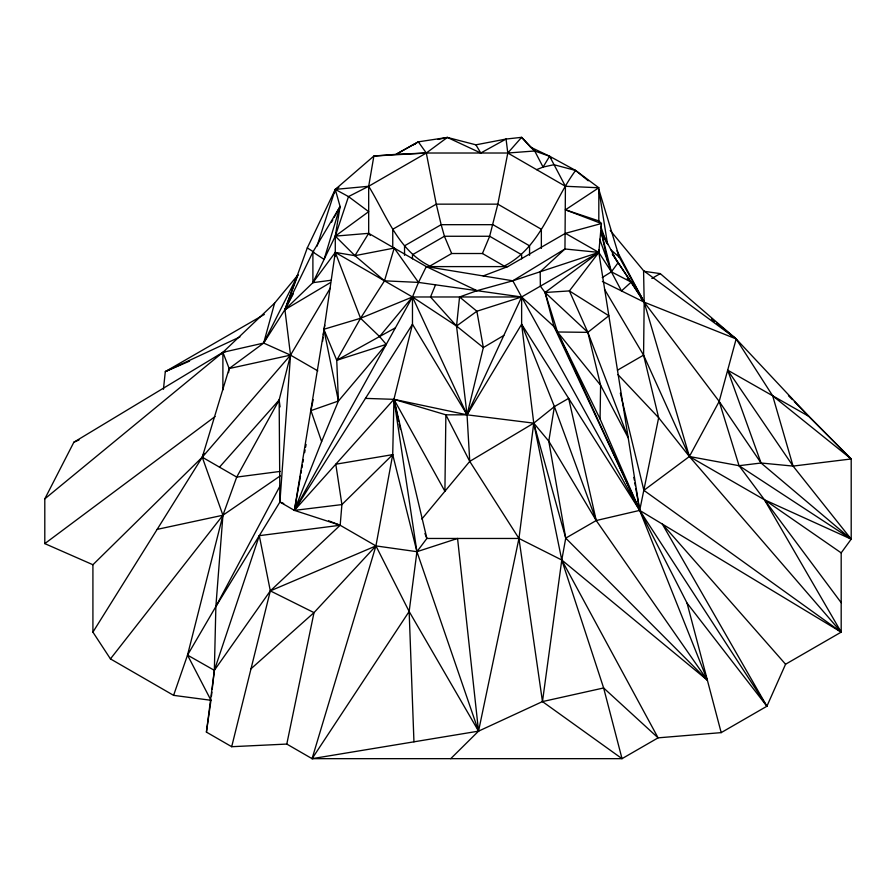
<?xml version="1.0" encoding="UTF-8"?>
<svg xmlns="http://www.w3.org/2000/svg" width="896" height="896" viewBox="0 0 896 896"><rect width="100%" height="100%" fill="white"/><g stroke="black" fill="none" stroke-linecap="round" stroke-linejoin="round"><path stroke-width="1.34" d="M330.31 288.075L290.528 355.13L279.149 399.986L236.712 477.086L222.936 515.234L215.869 606.547L214.357 670.342L206.416 732.11L231.694 746.704L286.798 744.072L312.077 758.666L622.026 758.666L658.09 737.845L721.19 732.626L766.898 706.238L785.568 664.238L841.187 632.128L689.382 456.512L658.65 417.738L643.574 355.13L644.179 302.165L643.574 270.693L610.221 230.44M413.952 741.821L409.147 611.475L416.931 551.69L426.866 538.462L518.952 538.462L561.781 560.011L707.37 680.187L639.699 510.395L600.062 418.902L600.6 385.213L587.843 332.349L569.386 290.92L598.819 252.414L601.418 223.53L598.819 220.909L565.421 209.81L598.819 187.768L575.613 170.453L549.606 156.251L530.499 147.123L521.629 137.334L506.061 139.048L475.91 144.827L447.362 137.435L418.32 141.837L395.976 154.358L373.878 156.016L335.283 189.392L307.294 247.912L284.917 309.68L263.659 343.067L229.163 368.547L202.261 457.206L92.915 632.128L110.443 658.896L173.589 695.352L210.974 700.291L206.416 732.11M173.589 695.352L187.522 655.11L215.869 606.547L279.91 502.029L290.528 355.13L284.917 309.68L312.906 282.666L335.283 236.118L368.682 233.33L426.306 266.605L512.814 280.795L521.629 296.979L521.629 324.251L533.758 423.147L561.781 560.011L658.09 737.845L603.635 687.971L542.472 701.59L478.542 731.147L312.077 758.666L375.928 545.91L392.717 454.63L393.926 399.336L412.474 324.251L412.474 296.979L418.477 282.408L426.306 266.605L507.797 266.605L565.421 233.33L601.418 223.53L565.421 209.81M530.499 147.123L534.71 150.987L549.606 156.251L565.421 186.278L564.962 248.976L540.187 271.757L540.366 286.16L545.07 292.488L587.843 332.349L628.197 437.797L600.6 385.213L557.469 331.99L554.008 326.592L521.629 296.979L418.477 282.408L384.496 280.829L354.939 255.674L335.283 236.118L340.088 206.506L335.283 189.392L338.845 187.342M322.616 341.331L323.019 337.31M323.299 334.634L335.283 252.414L354.939 255.674L394.206 248.069L418.477 282.408M163.442 389.267L165.301 371.627L264.354 314.44M598.819 249.794L598.819 252.414L512.814 280.795L477.008 290.674L459.57 296.979L456.534 326.043L467.051 414.826L469.75 461.384L518.952 538.462L542.472 701.59L622.026 758.666L603.635 687.971L561.781 560.011L565.734 538.138L548.789 441.168L554.411 406.605L521.629 324.251L467.051 414.826L445.872 414.826L393.926 399.336L365.456 398.384M211.434 696.203L211.893 692.126M212.206 689.405L214.357 670.342L259.291 535.674L340.166 525.258L375.928 545.91L416.931 551.69L457.565 538.462L478.542 731.147L450.733 758.666M542.472 701.59L561.781 560.011M228.547 372.624L229.163 368.547L222.891 352.33L274.624 303.117L297.931 274.971L284.917 309.68L330.49 282.554M219.486 467.152L279.149 399.986L279.91 502.029L294.403 510.395L393.926 399.336L467.051 414.826L533.758 423.147L565.734 538.138L707.37 680.187L596.232 520.531L568.646 398.384L554.411 406.605L533.758 423.147L518.952 538.462L478.542 731.147L416.931 551.69L392.717 454.63L335.787 464.218L341.914 504.582L340.166 525.258L294.403 510.395L324.766 325.248M392.717 454.63L341.914 504.582L294.403 510.395L300.496 476.034M300.978 473.29L301.47 470.534M301.952 467.79L302.445 465.035M302.926 462.291L303.419 459.536M304.629 452.67L305.122 449.915M305.603 447.171L306.096 444.416M612.27 254.061L631.21 282.106L621.499 290.931L611.374 271.835L598.819 252.414L521.629 296.979L467.051 414.826L412.474 324.251L294.403 510.395L321.619 441.594L310.946 410.626L313.152 399.672M785.568 664.238L662.312 524.059L766.898 706.238L687.053 603.098L639.699 510.395L658.65 417.738L617.938 374.584M286.798 744.072L314.003 612.629L375.928 545.91L409.147 611.475L478.542 731.147M334.376 193.39L335.283 189.392L368.682 186.278L426.306 153.014L447.362 137.435L480.76 153.014L506.061 139.048L507.797 153.014L497.829 204.154L489.653 236.264L482.44 253.512L451.662 253.512L429.901 266.078C398.048 250.555 386.075 214.502 368.682 186.278L373.878 156.016L426.306 153.014L507.797 153.014L534.71 150.987L543.066 167.082L553.918 164.707L575.613 170.453L588.269 180.779M231.694 746.704L270.323 590.878L259.291 535.674M210.974 700.291L187.522 655.11L222.936 515.234L202.261 457.206L203.93 453.432M794.338 401.621L851.2 458.965L851.2 539.146L841.187 552.866L841.187 632.128L643.888 490.358L689.382 456.512L719.186 401.419L736.165 338.934L660.262 273.616L643.642 271.242M274.624 303.117L263.659 343.067L222.891 352.33L73.886 442.198L44.8 498.87L44.8 543.614L92.915 564.738L92.915 632.128M394.206 248.069L384.496 280.829L360.55 318.282L336.739 360.293L338.419 401.027L321.619 441.594M340.088 206.506L324.094 259.392L312.894 252.034L340.088 206.506L334.13 217.459M317.027 246.154L335.283 189.392L348.499 196.594L368.682 211.646L335.283 236.118L335.283 256.502M335.283 236.118L348.499 196.594L368.682 186.278L368.682 233.33L354.939 255.674M435.534 284.816L430.517 296.979L456.534 326.043L483.336 347.581L467.051 414.826L412.474 296.979L335.283 252.414L312.906 282.666L331.341 280.213M297.931 274.971L263.659 343.067L290.528 355.13L317.822 370.888M293.395 293.586L284.917 309.68L287.067 307.944M215.869 606.547L279.843 486.304M286.238 307.227L284.917 309.68L312.894 252.034L312.906 282.666M331.475 222.331L332.797 219.89M294.403 510.395L412.474 296.979L521.629 296.979L639.699 510.395L766.898 706.238M575.613 170.453C552.026 202.216 541.8 247.016 504.202 266.078L482.44 253.512M312.077 758.666L409.147 611.475M602.235 277.547L611.374 271.835L617.893 263.054L600.981 230.832L607.656 261.419M110.443 658.896L222.936 515.234L280.291 475.866M412.474 296.979L360.55 318.282L323.837 329.269L336.739 360.293L379.568 336.538L412.474 296.979L456.534 326.043L476.874 311.237L521.629 296.979M421.848 519.019L469.75 461.384L533.758 423.147L548.789 441.168L596.232 520.531L639.699 510.395L841.187 632.128L764.456 499.778L689.382 456.512L643.574 355.13L604.498 289.274M310.946 410.626L338.419 401.027L386.243 344.389L379.568 336.538L360.55 318.282L335.283 252.414M92.915 564.738L202.261 457.206L290.528 355.13L229.163 368.547M251.003 668.786L314.003 612.629L270.323 590.878L214.357 670.342L187.522 655.11M220.797 354.122L225.512 351.411M44.8 498.87L222.891 352.33L222.891 389.872M44.8 543.614L215.051 416.573M512.814 280.795L564.962 248.976L598.819 252.414L639.699 510.395L521.629 324.251M503.81 335.451L483.336 347.581L476.874 311.237L459.57 296.979M651.851 278.466L660.262 273.616M617.467 370.205L643.574 355.13M565.734 538.138L596.232 520.531L554.411 406.605M379.568 336.538L395.382 327.869M239.938 336.93L165.301 371.627L189.538 361.099M73.886 442.198L78.994 439.981M375.928 545.91L270.323 590.878L340.166 525.258L328.63 520.811M536.614 169.646L543.066 167.082L549.606 156.251L551.376 158.323M483.202 275.934L507.797 266.605M336.739 360.293L386.243 344.389M157.147 529.379L222.936 515.234M412.474 144.827L415.15 144.267M437.965 139.429L447.362 137.435M280.179 471.419L236.712 477.086L202.261 457.206M616.963 250.869L644.179 302.165L689.382 456.512L739.054 465.696L761.062 463.008L793.072 466.088L851.2 458.965L808.674 416.259L736.165 338.934L716.834 323.31M426.306 153.014L395.976 154.358L418.32 141.837L426.306 153.014L436.274 204.154L441.157 224.683L444.438 236.264L451.662 253.512M279.91 502.029L283.752 503.518M841.187 552.866L764.456 499.778L851.2 539.146L793.072 466.088L772.677 395.819L736.165 338.934L644.179 302.165L602.392 281.467M426.306 266.605L477.008 290.674M599.749 239.266L611.374 271.835L631.21 282.106L644.179 302.165L719.186 401.419L761.062 463.008L851.2 539.146L739.054 465.696L719.186 401.419M761.062 463.008L727.675 370.171L808.674 416.259M565.421 233.33L598.819 252.414L545.07 292.488L554.008 326.592L639.699 510.395L635.802 488.41M307.294 247.912L313.813 252.056M643.574 270.693L736.165 338.934M772.677 395.819L851.2 458.965M711.458 318.976L714.683 321.586M611.128 250.018L619.315 257.253L644.179 302.165L640.774 297.763M627.211 278.264L631.21 282.106M788.446 395.685L792.378 399.638M534.71 150.987L521.629 137.334L507.797 153.014L565.421 186.278L598.819 187.768L598.819 220.909M368.682 233.33L370.339 235.502M739.054 465.696L841.187 602.694M727.675 370.171L793.072 466.088M612.662 254.307L644.179 302.165L636.574 288.915M475.91 144.827L480.76 153.014M633.125 282.89L635.197 286.507M469.75 461.384L445.872 414.826L444.909 491.266L393.926 399.336L416.931 551.69M618.072 254.8L619.315 257.253L598.819 189.392L607.611 244.552M600.062 418.902L557.469 331.99L545.07 292.488L569.386 290.92L608.854 315.762L587.843 332.349L557.469 331.99L639.699 510.395M604.789 239.702L600.981 230.832L611.374 271.835M424.928 533.523L426.866 538.462L393.926 399.336L398.63 421.232M600.656 226.184L606.659 243.342M687.053 603.098L721.19 732.626M620.334 393.165L643.888 490.358M399.213 423.976L400.389 429.453M323.837 329.269L338.419 401.027M633.853 477.411L634.346 480.155M634.827 482.91L635.32 485.654M279.149 399.986L280.056 406.885M541.352 248.416L541.352 229.275L497.829 204.154L436.274 204.154L392.75 229.275L392.75 248.416M529.558 255.338L529.558 245.829L492.946 224.683L441.157 224.683L404.544 245.829L404.544 255.338M521.629 258.843L521.629 254.722L489.653 236.264L444.438 236.264L412.474 254.722L412.474 258.843"/></g></svg>
